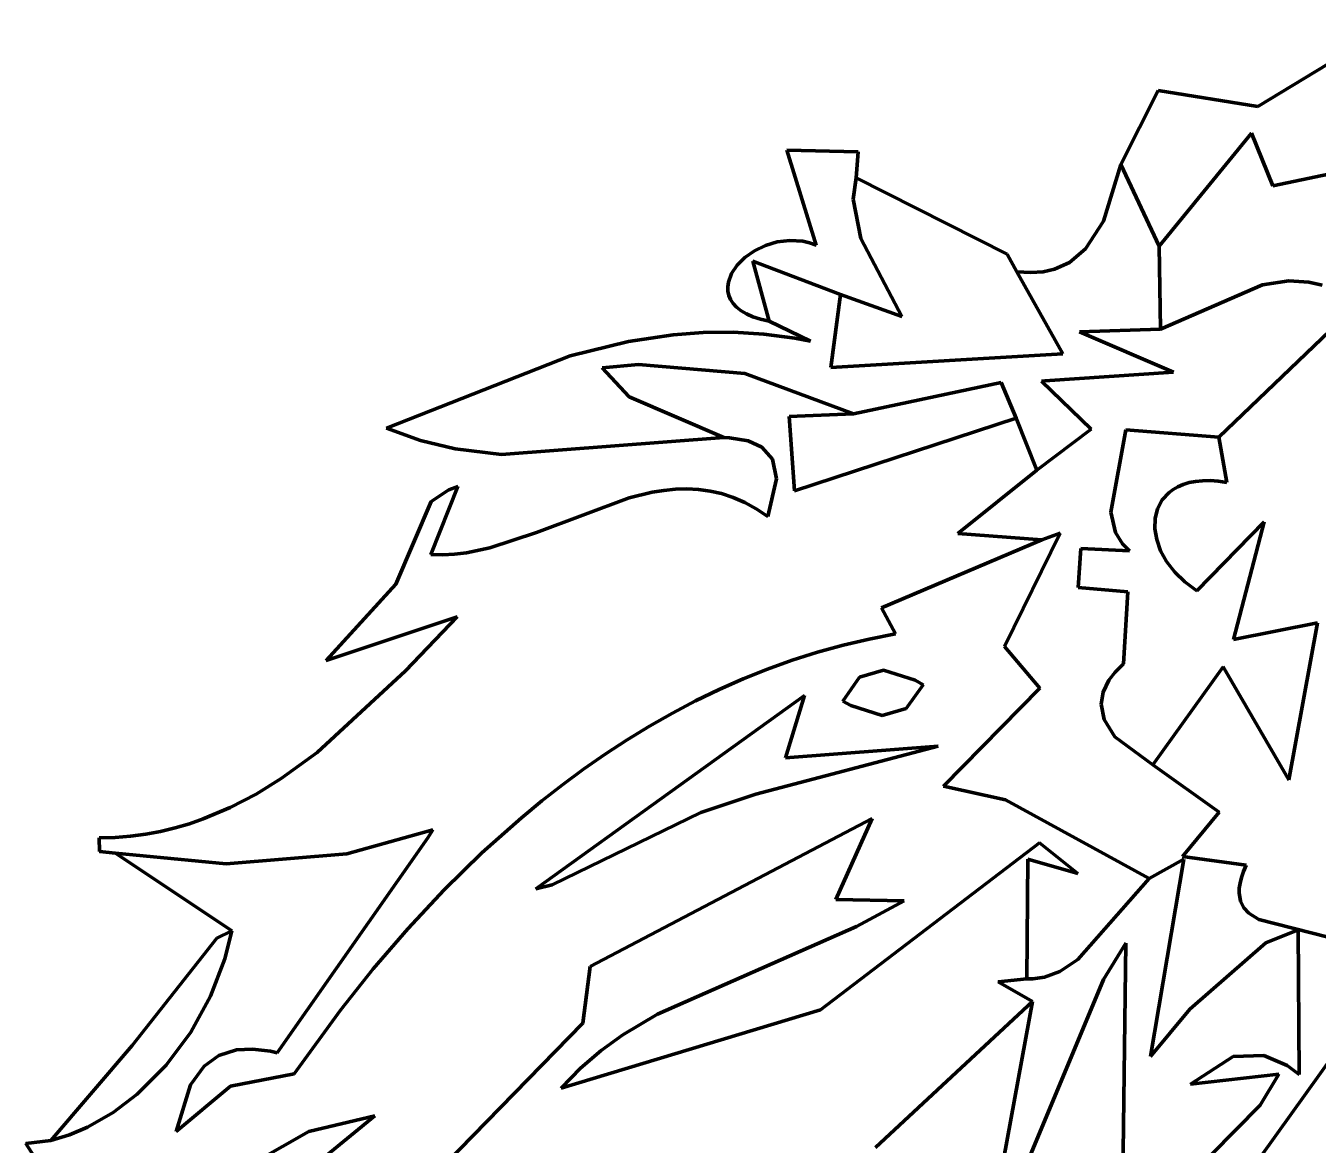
# Model space of a CAD drawing. Header units: millimetres. Extents: x 0 to 8.5, y 0 to 13.2.
# Drawn here: x 3.745 to 4.347, y 11.463 to 11.984 of the extents above; entities that cross this region are included whole.
import ezdxf

# ---------------------------------------------------------------- set-up
doc = ezdxf.new("R2010")
doc.units = ezdxf.units.MM
for name, color, linetype, lineweight in [('color#060606ff', 7, 'CONTINUOUS', 100), ('color#5c5c5cff', 7, 'CONTINUOUS', 100), ('color#aeaeaeff', 7, 'CONTINUOUS', 100), ('color#ffffffff', 7, 'CONTINUOUS', 100)]:
    doc.layers.add(name, color=color, linetype=linetype, lineweight=lineweight)

msp = doc.modelspace()

# ---------------------------------------------------------------- linework, layer by layer
at = {"layer": 'color#060606ff'}
for p, q in [((4.27262, 11.88139), (4.3157, 11.93397)), ((4.3157, 11.93397), (4.32551, 11.90948)), ((4.32551, 11.90948), (4.40818, 11.92695)), ((4.13017, 11.90336), (4.13154, 11.91321)), ((4.13154, 11.91321), (4.20181, 11.87769)), ((4.1337, 11.88496), (4.13017, 11.90336)), ((4.15278, 11.84871), (4.1337, 11.88496)), ((4.20181, 11.87769), (4.20644, 11.86952)), ((4.2732, 11.84281), (4.27262, 11.88139)), ((4.20644, 11.86952), (4.22773, 11.83132)), ((4.32077, 11.86344), (4.2732, 11.84281)), ((4.33303, 11.86528), (4.32077, 11.86344)), ((4.34229, 11.86473), (4.33303, 11.86528)), ((4.3485, 11.86325), (4.34229, 11.86473)), ((4.11985, 11.82497), (4.1242, 11.85899)), ((4.1242, 11.85899), (4.15278, 11.84871)), ((4.3004, 11.79253), (4.35204, 11.84207)), ((4.22773, 11.83132), (4.11985, 11.82497)), ((4.01337, 11.82476), (4.03016, 11.82632)), ((4.02595, 11.81124), (4.01337, 11.82476)), ((4.03016, 11.82632), (4.07968, 11.82215)), ((4.07968, 11.82215), (4.13038, 11.80336)), ((4.07003, 11.79239), (4.02595, 11.81124)), ((4.13038, 11.80336), (4.10044, 11.80214)), ((4.10044, 11.80214), (4.10287, 11.76758)), ((4.10287, 11.76758), (4.20601, 11.80141)), ((4.20601, 11.80141), (4.21574, 11.77723)), ((4.07258, 11.79227), (4.07003, 11.79239)), ((4.08124, 11.7908), (4.07258, 11.79227)), ((4.0876, 11.78785), (4.08124, 11.7908)), ((4.09255, 11.78228), (4.0876, 11.78785)), ((4.30415, 11.77149), (4.3004, 11.79253)), ((4.09451, 11.77319), (4.09255, 11.78228)), ((4.21574, 11.77723), (4.17887, 11.74775)), ((3.94613, 11.76958), (3.93357, 11.73792)), ((3.94194, 11.76805), (3.94613, 11.76958)), ((4.09048, 11.75561), (4.09451, 11.77319)), ((4.27919, 11.76821), (4.2814, 11.76947)), ((4.2814, 11.76947), (4.28387, 11.77053)), ((4.28387, 11.77053), (4.2866, 11.77136)), ((4.2866, 11.77136), (4.28959, 11.77194)), ((4.28959, 11.77194), (4.29284, 11.77226)), ((4.29284, 11.77226), (4.29634, 11.7723)), ((4.29634, 11.7723), (4.30012, 11.77205)), ((4.30012, 11.77205), (4.30415, 11.77149)), ((3.93363, 11.76262), (3.94194, 11.76805)), ((3.98281, 11.74812), (4.02592, 11.76429)), ((4.02592, 11.76429), (4.03666, 11.7669)), ((4.03666, 11.7669), (4.04203, 11.76777)), ((4.04203, 11.76777), (4.04739, 11.7683)), ((4.04739, 11.7683), (4.05277, 11.76845)), ((4.05277, 11.76845), (4.05814, 11.76819)), ((4.05814, 11.76819), (4.06352, 11.76746)), ((4.06352, 11.76746), (4.0689, 11.76624)), ((4.0689, 11.76624), (4.07428, 11.76449)), ((4.07428, 11.76449), (4.07968, 11.76216)), ((4.27194, 11.75923), (4.27408, 11.76328)), ((4.27408, 11.76328), (4.27723, 11.76674)), ((4.27723, 11.76674), (4.27919, 11.76821)), ((3.91723, 11.72409), (3.93363, 11.76262)), ((4.07968, 11.76216), (4.08507, 11.75921)), ((4.08507, 11.75921), (4.09048, 11.75561)), ((4.2708, 11.75472), (4.27194, 11.75923)), ((4.27066, 11.74987), (4.2708, 11.75472)), ((4.32155, 11.75316), (4.29022, 11.72097)), ((4.30728, 11.69838), (4.32155, 11.75316)), ((3.96105, 11.74097), (3.98281, 11.74812)), ((4.17887, 11.74775), (4.21809, 11.7448)), ((4.2715, 11.74482), (4.27066, 11.74987)), ((3.9501, 11.73873), (3.96105, 11.74097)), ((4.21809, 11.7448), (4.1434, 11.71306)), ((4.27333, 11.73969), (4.2715, 11.74482)), ((4.27612, 11.73461), (4.27333, 11.73969)), ((3.93357, 11.73792), (3.93909, 11.7378)), ((3.93909, 11.7378), (3.94461, 11.73808)), ((3.94461, 11.73808), (3.9501, 11.73873)), ((4.27987, 11.72971), (4.27612, 11.73461)), ((4.28457, 11.72512), (4.27987, 11.72971)), ((3.88474, 11.68865), (3.91723, 11.72409)), ((4.29022, 11.72097), (4.28457, 11.72512)), ((4.1434, 11.71306), (4.14983, 11.70096)), ((3.94574, 11.70892), (3.88474, 11.68865)), ((3.92171, 11.68374), (3.94574, 11.70892)), ((4.34637, 11.70613), (4.30728, 11.69838)), ((4.33305, 11.633), (4.34637, 11.70613)), ((4.13755, 11.69857), (4.12545, 11.69572)), ((4.14983, 11.70096), (4.13755, 11.69857)), ((4.11354, 11.69242), (4.10182, 11.68869)), ((4.12545, 11.69572), (4.11354, 11.69242)), ((4.10182, 11.68869), (4.09028, 11.68455)), ((4.26964, 11.64005), (4.30242, 11.68561)), ((4.30242, 11.68561), (4.33305, 11.633)), ((3.88061, 11.64579), (3.92171, 11.68374)), ((4.07892, 11.68), (4.06775, 11.67506)), ((4.09028, 11.68455), (4.07892, 11.68)), ((4.06775, 11.67506), (4.05677, 11.66975)), ((3.98248, 11.58233), (4.10756, 11.67226)), ((4.05677, 11.66975), (4.04598, 11.66407)), ((4.10756, 11.67226), (4.09873, 11.64331)), ((4.04598, 11.66407), (4.03537, 11.65805)), ((4.03537, 11.65805), (4.02495, 11.65169)), ((4.02495, 11.65169), (4.01472, 11.64501)), ((3.8639, 11.63361), (3.88061, 11.64579)), ((4.01472, 11.64501), (4.00467, 11.63803)), ((4.16971, 11.64869), (4.08488, 11.62639)), ((4.09873, 11.64331), (4.16971, 11.64869)), ((4.00467, 11.63803), (3.99482, 11.63076)), ((4.30062, 11.61798), (4.26964, 11.64005)), ((3.85227, 11.62642), (3.8639, 11.63361)), ((3.99482, 11.63076), (3.98515, 11.6232)), ((3.84018, 11.62013), (3.85227, 11.62642)), ((4.08488, 11.62639), (4.05931, 11.61777)), ((3.82761, 11.61485), (3.84018, 11.62013)), ((3.98515, 11.6232), (3.97568, 11.61539)), ((3.82112, 11.61262), (3.82761, 11.61485)), ((3.97568, 11.61539), (3.95729, 11.59902)), ((4.05931, 11.61777), (3.99004, 11.58419)), ((4.00774, 11.54609), (4.13908, 11.6151)), ((4.13908, 11.6151), (4.12207, 11.57728)), ((4.28357, 11.59738), (4.30062, 11.61798)), ((3.78654, 11.60624), (3.79376, 11.60683)), ((3.79376, 11.60683), (3.80083, 11.60778)), ((3.80083, 11.60778), (3.80774, 11.60907)), ((3.80774, 11.60907), (3.8145, 11.61069)), ((3.8145, 11.61069), (3.82112, 11.61262)), ((3.93451, 11.60974), (3.89447, 11.59855)), ((3.93209, 11.60612), (3.93451, 11.60974)), ((3.77915, 11.60601), (3.78654, 11.60624)), ((3.77926, 11.59969), (3.77915, 11.60601)), ((3.86194, 11.506), (3.93209, 11.60612)), ((4.1149, 11.52604), (4.217, 11.60375)), ((4.217, 11.60375), (4.23485, 11.58943)), ((3.78666, 11.59888), (3.77926, 11.59969)), ((3.83818, 11.59387), (3.78666, 11.59888)), ((3.89447, 11.59855), (3.83818, 11.59387)), ((3.95729, 11.59902), (3.93967, 11.58177)), ((4.21156, 11.59615), (4.21107, 11.54035)), ((4.23485, 11.58943), (4.21156, 11.59615)), ((4.31311, 11.59336), (4.28357, 11.59738)), ((4.31093, 11.58754), (4.31186, 11.59033)), ((4.31186, 11.59033), (4.31311, 11.59336)), ((3.99004, 11.58419), (3.98248, 11.58233)), ((4.30996, 11.58259), (4.3103, 11.58496)), ((4.3103, 11.58496), (4.31093, 11.58754)), ((3.93967, 11.58177), (3.92281, 11.56375)), ((4.12207, 11.57728), (4.15391, 11.57674)), ((4.15391, 11.57674), (4.13175, 11.56476)), ((4.30989, 11.58042), (4.30996, 11.58259)), ((4.3105, 11.57662), (4.30989, 11.58042)), ((4.31203, 11.57348), (4.3105, 11.57662)), ((4.31435, 11.57092), (4.31203, 11.57348)), ((4.31905, 11.56796), (4.31435, 11.57092)), ((4.13175, 11.56476), (4.03902, 11.52404)), ((4.35135, 11.55981), (4.31905, 11.56796)), ((3.79444, 11.50947), (3.83391, 11.55931)), ((3.83391, 11.55931), (3.84085, 11.56276)), ((3.84085, 11.56276), (3.83768, 11.54966)), ((3.92281, 11.56375), (3.90672, 11.54506)), ((4.24676, 11.54011), (4.25719, 11.55697)), ((4.25719, 11.55697), (4.2556, 11.43837)), ((3.83768, 11.54966), (3.83099, 11.53229)), ((3.90672, 11.54506), (3.8914, 11.52583)), ((4.00429, 11.51972), (4.00774, 11.54609)), ((4.21107, 11.54035), (4.19767, 11.53899)), ((4.19767, 11.53899), (4.21372, 11.52988)), ((4.21068, 11.45363), (4.24676, 11.54011)), ((3.83099, 11.53229), (3.82175, 11.51559)), ((4.21372, 11.52988), (4.14055, 11.46195)), ((3.8914, 11.52583), (3.86986, 11.49619)), ((3.99427, 11.4896), (4.1149, 11.52604)), ((4.03902, 11.52404), (4.02297, 11.51435)), ((3.90228, 11.41544), (4.00429, 11.51972)), ((4.29624, 11.42475), (4.36249, 11.51718)), ((3.82175, 11.51559), (3.81026, 11.50018)), ((4.02297, 11.51435), (4.01284, 11.507)), ((3.75662, 11.46524), (3.79444, 11.50947)), ((3.82805, 11.49985), (3.83476, 11.50468)), ((3.83476, 11.50468), (3.84307, 11.50733)), ((3.84307, 11.50733), (3.85045, 11.50774)), ((3.85045, 11.50774), (3.85888, 11.5067)), ((3.85888, 11.5067), (3.86194, 11.506)), ((4.01284, 11.507), (4.00324, 11.49879)), ((3.81026, 11.50018), (3.79682, 11.48667)), ((3.82169, 11.49113), (3.82805, 11.49985)), ((4.00324, 11.49879), (3.99427, 11.4896)), ((3.86986, 11.49619), (3.8402, 11.49049)), ((3.79682, 11.48667), (3.78563, 11.47815)), ((3.81503, 11.46934), (3.82169, 11.49113)), ((3.8402, 11.49049), (3.81503, 11.46934)), ((3.78563, 11.47815), (3.77364, 11.47131)), ((3.90742, 11.47666), (3.83145, 11.41457)), ((3.87666, 11.46936), (3.90742, 11.47666)), ((3.77364, 11.47131), (3.76526, 11.46781)), ((3.81588, 11.43478), (3.87666, 11.46936)), ((3.76526, 11.46781), (3.75662, 11.46524))]:
    msp.add_line(p, q, dxfattribs=at)
at = {"layer": 'color#5c5c5cff'}
for p, q in [((4.24675, 11.89307), (4.25474, 11.91939)), ((4.25474, 11.91939), (4.27262, 11.88139)), ((4.23841, 11.88016), (4.24675, 11.89307)), ((4.23084, 11.87387), (4.23841, 11.88016)), ((4.27262, 11.88139), (4.2732, 11.84281)), ((4.09107, 11.84652), (4.08339, 11.87442)), ((4.08339, 11.87442), (4.1242, 11.85899)), ((4.22393, 11.87073), (4.23084, 11.87387)), ((4.22773, 11.83132), (4.20644, 11.86952)), ((4.20644, 11.86952), (4.21285, 11.8691)), ((4.21285, 11.8691), (4.21867, 11.86953)), ((4.21867, 11.86953), (4.22393, 11.87073)), ((4.1242, 11.85899), (4.11985, 11.82497)), ((4.06026, 11.8412), (4.07435, 11.84135)), ((4.07435, 11.84135), (4.08859, 11.84052)), ((4.11023, 11.83722), (4.09107, 11.84652)), ((4.2732, 11.84281), (4.23553, 11.84161)), ((4.23553, 11.84161), (4.27932, 11.82283)), ((3.99848, 11.83036), (4.02563, 11.837)), ((4.02563, 11.837), (4.04631, 11.84014)), ((4.04631, 11.84014), (4.06026, 11.8412)), ((4.08859, 11.84052), (4.10298, 11.8386)), ((4.10298, 11.8386), (4.11023, 11.83722)), ((3.91282, 11.79665), (3.99848, 11.83036)), ((4.11985, 11.82497), (4.22773, 11.83132)), ((4.03016, 11.82632), (4.01337, 11.82476)), ((4.01337, 11.82476), (4.02595, 11.81124)), ((4.07968, 11.82215), (4.03016, 11.82632)), ((4.13038, 11.80336), (4.07968, 11.82215)), ((4.19902, 11.81798), (4.13038, 11.80336)), ((4.20601, 11.80141), (4.19902, 11.81798)), ((4.21947, 11.81877), (4.21783, 11.81865)), ((4.21783, 11.81865), (4.24103, 11.79625)), ((4.27932, 11.82283), (4.21947, 11.81877)), ((4.02595, 11.81124), (4.07003, 11.79239)), ((4.21574, 11.77723), (4.20601, 11.80141)), ((3.92879, 11.79099), (3.91282, 11.79665)), ((4.24103, 11.79625), (4.21574, 11.77723)), ((3.94487, 11.78715), (3.92879, 11.79099)), ((4.07003, 11.79239), (3.96644, 11.78444)), ((3.96644, 11.78444), (3.94487, 11.78715)), ((4.12532, 11.66972), (4.13309, 11.68083)), ((4.13309, 11.68083), (4.14433, 11.68404)), ((4.14433, 11.68404), (4.15902, 11.67936)), ((4.15902, 11.67936), (4.16276, 11.67725)), ((4.16276, 11.67725), (4.15488, 11.66621)), ((4.12902, 11.66763), (4.12532, 11.66972)), ((4.14363, 11.663), (4.12902, 11.66763)), ((4.15488, 11.66621), (4.14363, 11.663)), ((4.26806, 11.58716), (4.28418, 11.5961)), ((4.28418, 11.5961), (4.26865, 11.50425)), ((4.23475, 11.54942), (4.26806, 11.58716)), ((4.32233, 11.55715), (4.33735, 11.56323)), ((4.33735, 11.56323), (4.33783, 11.49592)), ((4.25719, 11.55697), (4.24676, 11.54011)), ((4.2556, 11.43837), (4.25719, 11.55697)), ((4.28685, 11.5263), (4.32233, 11.55715)), ((4.22638, 11.54379), (4.23475, 11.54942)), ((4.2139, 11.54041), (4.21921, 11.54119)), ((4.21921, 11.54119), (4.22638, 11.54379)), ((4.19767, 11.53899), (4.21107, 11.54035)), ((4.21372, 11.52988), (4.19767, 11.53899)), ((4.24676, 11.54011), (4.21068, 11.45363)), ((4.21107, 11.54035), (4.2139, 11.54041)), ((4.1951, 11.42858), (4.21372, 11.52988)), ((4.26865, 11.50425), (4.28685, 11.5263)), ((4.3213, 11.50478), (4.30716, 11.50429)), ((4.33225, 11.50007), (4.3213, 11.50478)), ((4.30716, 11.50429), (4.2872, 11.49139)), ((4.33783, 11.49592), (4.33225, 11.50007)), ((4.2872, 11.49139), (4.32836, 11.49612)), ((4.32836, 11.49612), (4.31971, 11.4817)), ((4.31971, 11.4817), (4.29681, 11.45856))]:
    msp.add_line(p, q, dxfattribs=at)
at = {"layer": 'color#aeaeaeff'}
for p, q in [((4.31855, 11.9464), (4.38031, 11.98395)), ((4.25474, 11.91939), (4.27217, 11.95386)), ((4.27217, 11.95386), (4.31855, 11.9464)), ((4.3157, 11.93397), (4.27262, 11.88139)), ((4.32551, 11.90948), (4.3157, 11.93397)), ((4.09932, 11.9261), (4.1325, 11.92535)), ((4.11288, 11.88196), (4.09932, 11.9261)), ((4.40818, 11.92695), (4.32551, 11.90948)), ((4.1325, 11.92535), (4.13154, 11.91321)), ((4.27262, 11.88139), (4.25474, 11.91939)), ((4.13154, 11.91321), (4.13017, 11.90336)), ((4.13017, 11.90336), (4.1337, 11.88496)), ((4.09485, 11.88342), (4.10074, 11.88411)), ((4.10074, 11.88411), (4.1068, 11.88368)), ((4.1068, 11.88368), (4.10985, 11.88299)), ((4.1337, 11.88496), (4.15278, 11.84871)), ((4.07981, 11.87618), (4.08422, 11.87929)), ((4.08422, 11.87929), (4.08929, 11.88175)), ((4.08929, 11.88175), (4.09485, 11.88342)), ((4.10985, 11.88299), (4.11288, 11.88196)), ((4.07357, 11.86867), (4.0762, 11.87258)), ((4.0762, 11.87258), (4.07981, 11.87618)), ((4.1242, 11.85899), (4.08339, 11.87442)), ((4.08339, 11.87442), (4.09107, 11.84652)), ((4.07206, 11.86459), (4.07357, 11.86867)), ((4.07178, 11.86254), (4.07206, 11.86459)), ((4.07184, 11.86052), (4.07178, 11.86254)), ((4.07226, 11.85853), (4.07184, 11.86052)), ((4.07307, 11.8566), (4.07226, 11.85853)), ((4.07427, 11.85476), (4.07307, 11.8566)), ((4.0759, 11.85302), (4.07427, 11.85476)), ((4.15278, 11.84871), (4.1242, 11.85899)), ((4.07797, 11.85139), (4.0759, 11.85302)), ((4.0805, 11.84991), (4.07797, 11.85139)), ((4.08352, 11.84859), (4.0805, 11.84991)), ((4.08703, 11.84746), (4.08352, 11.84859)), ((4.09107, 11.84652), (4.08703, 11.84746)), ((4.25019, 11.75757), (4.25708, 11.79591)), ((4.25708, 11.79591), (4.3004, 11.79253)), ((4.3004, 11.79253), (4.30415, 11.77149)), ((4.2814, 11.76947), (4.27919, 11.76821)), ((4.28387, 11.77053), (4.2814, 11.76947)), ((4.2866, 11.77136), (4.28387, 11.77053)), ((4.28959, 11.77194), (4.2866, 11.77136)), ((4.29284, 11.77226), (4.28959, 11.77194)), ((4.29634, 11.7723), (4.29284, 11.77226)), ((4.30012, 11.77205), (4.29634, 11.7723)), ((4.30415, 11.77149), (4.30012, 11.77205)), ((4.27408, 11.76328), (4.27194, 11.75923)), ((4.27723, 11.76674), (4.27408, 11.76328)), ((4.27919, 11.76821), (4.27723, 11.76674)), ((4.25235, 11.74813), (4.25019, 11.75757)), ((4.27194, 11.75923), (4.2708, 11.75472)), ((4.2708, 11.75472), (4.27066, 11.74987)), ((4.29022, 11.72097), (4.32155, 11.75316)), ((4.32155, 11.75316), (4.30728, 11.69838)), ((4.22661, 11.74787), (4.20061, 11.69505)), ((4.21809, 11.7448), (4.22661, 11.74787)), ((4.25565, 11.7429), (4.25235, 11.74813)), ((4.27066, 11.74987), (4.2715, 11.74482)), ((4.1434, 11.71306), (4.21809, 11.7448)), ((4.23486, 11.72252), (4.23615, 11.74077)), ((4.23615, 11.74077), (4.25889, 11.73964)), ((4.25889, 11.73964), (4.25565, 11.7429)), ((4.2715, 11.74482), (4.27333, 11.73969)), ((4.27333, 11.73969), (4.27612, 11.73461)), ((4.27612, 11.73461), (4.27987, 11.72971)), ((4.27987, 11.72971), (4.28457, 11.72512)), ((4.25798, 11.72048), (4.23486, 11.72252)), ((4.28457, 11.72512), (4.29022, 11.72097)), ((4.25601, 11.68696), (4.25798, 11.72048)), ((4.14983, 11.70096), (4.1434, 11.71306)), ((4.30728, 11.69838), (4.34637, 11.70613)), ((4.34637, 11.70613), (4.33305, 11.633)), ((4.12545, 11.69572), (4.13755, 11.69857)), ((4.13755, 11.69857), (4.14983, 11.70096)), ((4.10182, 11.68869), (4.11354, 11.69242)), ((4.11354, 11.69242), (4.12545, 11.69572)), ((4.20061, 11.69505), (4.21705, 11.67563)), ((4.09028, 11.68455), (4.10182, 11.68869)), ((4.25214, 11.68319), (4.25601, 11.68696)), ((4.30242, 11.68561), (4.26964, 11.64005)), ((4.33305, 11.633), (4.30242, 11.68561)), ((4.06775, 11.67506), (4.07892, 11.68)), ((4.07892, 11.68), (4.09028, 11.68455)), ((4.13309, 11.68083), (4.12532, 11.66972)), ((4.14433, 11.68404), (4.13309, 11.68083)), ((4.15902, 11.67936), (4.14433, 11.68404)), ((4.16276, 11.67725), (4.15902, 11.67936)), ((4.24653, 11.67379), (4.24922, 11.67942)), ((4.24922, 11.67942), (4.25214, 11.68319)), ((4.05677, 11.66975), (4.06775, 11.67506)), ((4.15488, 11.66621), (4.16276, 11.67725)), ((4.21705, 11.67563), (4.17228, 11.63013)), ((4.24565, 11.66826), (4.24653, 11.67379)), ((4.10756, 11.67226), (3.98248, 11.58233)), ((4.04598, 11.66407), (4.05677, 11.66975)), ((4.09873, 11.64331), (4.10756, 11.67226)), ((4.12532, 11.66972), (4.12902, 11.66763)), ((4.12902, 11.66763), (4.14363, 11.663)), ((4.24699, 11.66117), (4.24565, 11.66826)), ((4.03537, 11.65805), (4.04598, 11.66407)), ((4.14363, 11.663), (4.15488, 11.66621)), ((4.252, 11.65298), (4.24699, 11.66117)), ((4.02495, 11.65169), (4.03537, 11.65805)), ((4.01472, 11.64501), (4.02495, 11.65169)), ((4.26964, 11.64005), (4.252, 11.65298)), ((4.00467, 11.63803), (4.01472, 11.64501)), ((4.08488, 11.62639), (4.16971, 11.64869)), ((4.16971, 11.64869), (4.09873, 11.64331)), ((3.99482, 11.63076), (4.00467, 11.63803)), ((3.98515, 11.6232), (3.99482, 11.63076)), ((4.05931, 11.61777), (4.08488, 11.62639)), ((4.17228, 11.63013), (4.20104, 11.62374)), ((3.97568, 11.61539), (3.98515, 11.6232)), ((4.20104, 11.62374), (4.26806, 11.58716)), ((3.95729, 11.59902), (3.97568, 11.61539)), ((3.99004, 11.58419), (4.05931, 11.61777)), ((4.13908, 11.6151), (4.00774, 11.54609)), ((4.12207, 11.57728), (4.13908, 11.6151)), ((3.89447, 11.59855), (3.93451, 11.60974)), ((3.93451, 11.60974), (3.93209, 11.60612)), ((3.93209, 11.60612), (3.86194, 11.506)), ((4.217, 11.60375), (4.1149, 11.52604)), ((4.23485, 11.58943), (4.217, 11.60375)), ((3.84085, 11.56276), (3.78666, 11.59888)), ((3.78666, 11.59888), (3.83818, 11.59387)), ((3.83818, 11.59387), (3.89447, 11.59855)), ((3.93967, 11.58177), (3.95729, 11.59902)), ((4.21107, 11.54035), (4.21156, 11.59615)), ((4.21156, 11.59615), (4.23485, 11.58943)), ((3.98248, 11.58233), (3.99004, 11.58419)), ((4.26806, 11.58716), (4.23475, 11.54942)), ((3.92281, 11.56375), (3.93967, 11.58177)), ((4.15391, 11.57674), (4.12207, 11.57728)), ((4.13175, 11.56476), (4.15391, 11.57674)), ((4.03902, 11.52404), (4.13175, 11.56476)), ((3.83768, 11.54966), (3.84085, 11.56276)), ((3.90672, 11.54506), (3.92281, 11.56375)), ((3.83099, 11.53229), (3.83768, 11.54966)), ((4.23475, 11.54942), (4.22638, 11.54379)), ((3.8914, 11.52583), (3.90672, 11.54506)), ((4.00774, 11.54609), (4.00429, 11.51972)), ((4.21921, 11.54119), (4.2139, 11.54041)), ((4.22638, 11.54379), (4.21921, 11.54119)), ((4.2139, 11.54041), (4.21107, 11.54035)), ((3.82175, 11.51559), (3.83099, 11.53229)), ((3.86986, 11.49619), (3.8914, 11.52583)), ((4.1149, 11.52604), (3.99427, 11.4896)), ((4.02297, 11.51435), (4.03902, 11.52404)), ((4.00429, 11.51972), (3.90228, 11.41544)), ((3.81026, 11.50018), (3.82175, 11.51559)), ((4.01284, 11.507), (4.02297, 11.51435)), ((3.83476, 11.50468), (3.82805, 11.49985)), ((3.84307, 11.50733), (3.83476, 11.50468)), ((3.85045, 11.50774), (3.84307, 11.50733)), ((3.85888, 11.5067), (3.85045, 11.50774)), ((3.86194, 11.506), (3.85888, 11.5067)), ((4.00324, 11.49879), (4.01284, 11.507)), ((3.79682, 11.48667), (3.81026, 11.50018)), ((3.82805, 11.49985), (3.82169, 11.49113)), ((3.99427, 11.4896), (4.00324, 11.49879)), ((3.8402, 11.49049), (3.86986, 11.49619)), ((3.78563, 11.47815), (3.79682, 11.48667)), ((3.82169, 11.49113), (3.81503, 11.46934)), ((3.81503, 11.46934), (3.8402, 11.49049)), ((3.77364, 11.47131), (3.78563, 11.47815)), ((3.83145, 11.41457), (3.90742, 11.47666)), ((3.90742, 11.47666), (3.87666, 11.46936)), ((3.76526, 11.46781), (3.77364, 11.47131)), ((3.87666, 11.46936), (3.81588, 11.43478)), ((3.74498, 11.46376), (3.75662, 11.46524)), ((3.76596, 11.43112), (3.74498, 11.46376)), ((3.75662, 11.46524), (3.76526, 11.46781))]:
    msp.add_line(p, q, dxfattribs=at)
at = {"layer": 'color#ffffffff'}
for p, q in [((4.38031, 11.98395), (4.31855, 11.9464)), ((4.27217, 11.95386), (4.25474, 11.91939)), ((4.31855, 11.9464), (4.27217, 11.95386)), ((4.1325, 11.92535), (4.09932, 11.9261)), ((4.09932, 11.9261), (4.11288, 11.88196)), ((4.13154, 11.91321), (4.1325, 11.92535)), ((4.25474, 11.91939), (4.24675, 11.89307)), ((4.20181, 11.87769), (4.13154, 11.91321)), ((4.24675, 11.89307), (4.23841, 11.88016)), ((4.10074, 11.88411), (4.09485, 11.88342)), ((4.1068, 11.88368), (4.10074, 11.88411)), ((4.10985, 11.88299), (4.1068, 11.88368)), ((4.08422, 11.87929), (4.07981, 11.87618)), ((4.08929, 11.88175), (4.08422, 11.87929)), ((4.09485, 11.88342), (4.08929, 11.88175)), ((4.11288, 11.88196), (4.10985, 11.88299)), ((4.20644, 11.86952), (4.20181, 11.87769)), ((4.23841, 11.88016), (4.23084, 11.87387)), ((4.0762, 11.87258), (4.07357, 11.86867)), ((4.07981, 11.87618), (4.0762, 11.87258)), ((4.23084, 11.87387), (4.22393, 11.87073)), ((4.07357, 11.86867), (4.07206, 11.86459)), ((4.21285, 11.8691), (4.20644, 11.86952)), ((4.21867, 11.86953), (4.21285, 11.8691)), ((4.22393, 11.87073), (4.21867, 11.86953)), ((4.07206, 11.86459), (4.07178, 11.86254)), ((4.07178, 11.86254), (4.07184, 11.86052)), ((4.07184, 11.86052), (4.07226, 11.85853)), ((4.2732, 11.84281), (4.32077, 11.86344)), ((4.32077, 11.86344), (4.33303, 11.86528)), ((4.33303, 11.86528), (4.34229, 11.86473)), ((4.34229, 11.86473), (4.3485, 11.86325)), ((4.07226, 11.85853), (4.07307, 11.8566)), ((4.07307, 11.8566), (4.07427, 11.85476)), ((4.07427, 11.85476), (4.0759, 11.85302)), ((4.0759, 11.85302), (4.07797, 11.85139)), ((4.07797, 11.85139), (4.0805, 11.84991)), ((4.0805, 11.84991), (4.08352, 11.84859)), ((4.08352, 11.84859), (4.08703, 11.84746)), ((4.08703, 11.84746), (4.09107, 11.84652)), ((4.07435, 11.84135), (4.06026, 11.8412)), ((4.08859, 11.84052), (4.07435, 11.84135)), ((4.09107, 11.84652), (4.11023, 11.83722)), ((4.23553, 11.84161), (4.2732, 11.84281)), ((4.27932, 11.82283), (4.23553, 11.84161)), ((4.35204, 11.84207), (4.3004, 11.79253)), ((4.02563, 11.837), (3.99848, 11.83036)), ((4.04631, 11.84014), (4.02563, 11.837)), ((4.06026, 11.8412), (4.04631, 11.84014)), ((4.10298, 11.8386), (4.08859, 11.84052)), ((4.11023, 11.83722), (4.10298, 11.8386)), ((3.99848, 11.83036), (3.91282, 11.79665)), ((4.13038, 11.80336), (4.19902, 11.81798)), ((4.19902, 11.81798), (4.20601, 11.80141)), ((4.21783, 11.81865), (4.21947, 11.81877)), ((4.24103, 11.79625), (4.21783, 11.81865)), ((4.21947, 11.81877), (4.27932, 11.82283)), ((4.10044, 11.80214), (4.13038, 11.80336)), ((4.10287, 11.76758), (4.10044, 11.80214)), ((4.20601, 11.80141), (4.10287, 11.76758)), ((3.91282, 11.79665), (3.92879, 11.79099)), ((4.21574, 11.77723), (4.24103, 11.79625)), ((4.25708, 11.79591), (4.25019, 11.75757)), ((4.3004, 11.79253), (4.25708, 11.79591)), ((3.92879, 11.79099), (3.94487, 11.78715)), ((3.96644, 11.78444), (4.07003, 11.79239)), ((4.07003, 11.79239), (4.07258, 11.79227)), ((4.07258, 11.79227), (4.08124, 11.7908)), ((4.08124, 11.7908), (4.0876, 11.78785)), ((4.0876, 11.78785), (4.09255, 11.78228)), ((3.94487, 11.78715), (3.96644, 11.78444)), ((4.09255, 11.78228), (4.09451, 11.77319)), ((4.17887, 11.74775), (4.21574, 11.77723)), ((3.93357, 11.73792), (3.94613, 11.76958)), ((3.94613, 11.76958), (3.94194, 11.76805)), ((4.09451, 11.77319), (4.09048, 11.75561)), ((3.94194, 11.76805), (3.93363, 11.76262)), ((4.02592, 11.76429), (3.98281, 11.74812)), ((4.03666, 11.7669), (4.02592, 11.76429)), ((4.04203, 11.76777), (4.03666, 11.7669)), ((4.04739, 11.7683), (4.04203, 11.76777)), ((4.05277, 11.76845), (4.04739, 11.7683)), ((4.05814, 11.76819), (4.05277, 11.76845)), ((4.06352, 11.76746), (4.05814, 11.76819)), ((4.0689, 11.76624), (4.06352, 11.76746)), ((4.07428, 11.76449), (4.0689, 11.76624)), ((4.07968, 11.76216), (4.07428, 11.76449)), ((3.93363, 11.76262), (3.91723, 11.72409)), ((4.08507, 11.75921), (4.07968, 11.76216)), ((4.09048, 11.75561), (4.08507, 11.75921)), ((4.25019, 11.75757), (4.25235, 11.74813)), ((3.98281, 11.74812), (3.96105, 11.74097)), ((4.21809, 11.7448), (4.17887, 11.74775)), ((4.20061, 11.69505), (4.22661, 11.74787)), ((4.22661, 11.74787), (4.21809, 11.7448)), ((4.25235, 11.74813), (4.25565, 11.7429)), ((3.96105, 11.74097), (3.9501, 11.73873)), ((4.23615, 11.74077), (4.23486, 11.72252)), ((4.25889, 11.73964), (4.23615, 11.74077)), ((4.25565, 11.7429), (4.25889, 11.73964)), ((3.93909, 11.7378), (3.93357, 11.73792)), ((3.94461, 11.73808), (3.93909, 11.7378)), ((3.9501, 11.73873), (3.94461, 11.73808)), ((3.91723, 11.72409), (3.88474, 11.68865)), ((4.23486, 11.72252), (4.25798, 11.72048)), ((4.25798, 11.72048), (4.25601, 11.68696)), ((3.88474, 11.68865), (3.94574, 11.70892)), ((3.94574, 11.70892), (3.92171, 11.68374)), ((4.21705, 11.67563), (4.20061, 11.69505)), ((4.25601, 11.68696), (4.25214, 11.68319)), ((3.92171, 11.68374), (3.88061, 11.64579)), ((4.24922, 11.67942), (4.24653, 11.67379)), ((4.25214, 11.68319), (4.24922, 11.67942)), ((4.17228, 11.63013), (4.21705, 11.67563)), ((4.24653, 11.67379), (4.24565, 11.66826)), ((4.24565, 11.66826), (4.24699, 11.66117)), ((4.24699, 11.66117), (4.252, 11.65298)), ((4.252, 11.65298), (4.26964, 11.64005)), ((3.88061, 11.64579), (3.8639, 11.63361)), ((4.26964, 11.64005), (4.30062, 11.61798)), ((3.8639, 11.63361), (3.85227, 11.62642)), ((3.85227, 11.62642), (3.84018, 11.62013)), ((4.20104, 11.62374), (4.17228, 11.63013)), ((3.84018, 11.62013), (3.82761, 11.61485)), ((4.26806, 11.58716), (4.20104, 11.62374)), ((3.82761, 11.61485), (3.82112, 11.61262)), ((4.30062, 11.61798), (4.28357, 11.59738)), ((3.79376, 11.60683), (3.78654, 11.60624)), ((3.80083, 11.60778), (3.79376, 11.60683)), ((3.80774, 11.60907), (3.80083, 11.60778)), ((3.8145, 11.61069), (3.80774, 11.60907)), ((3.82112, 11.61262), (3.8145, 11.61069)), ((3.78654, 11.60624), (3.77915, 11.60601)), ((3.77915, 11.60601), (3.77926, 11.59969)), ((3.77926, 11.59969), (3.78666, 11.59888)), ((3.78666, 11.59888), (3.84085, 11.56276)), ((4.28418, 11.5961), (4.26806, 11.58716)), ((4.26865, 11.50425), (4.28418, 11.5961)), ((4.28357, 11.59738), (4.31311, 11.59336)), ((4.31186, 11.59033), (4.31093, 11.58754)), ((4.31311, 11.59336), (4.31186, 11.59033)), ((4.3103, 11.58496), (4.30996, 11.58259)), ((4.31093, 11.58754), (4.3103, 11.58496)), ((4.30996, 11.58259), (4.30989, 11.58042)), ((4.30989, 11.58042), (4.3105, 11.57662)), ((4.3105, 11.57662), (4.31203, 11.57348)), ((4.31203, 11.57348), (4.31435, 11.57092)), ((4.31435, 11.57092), (4.31905, 11.56796)), ((4.31905, 11.56796), (4.35135, 11.55981)), ((3.83391, 11.55931), (3.79444, 11.50947)), ((3.84085, 11.56276), (3.83391, 11.55931)), ((4.33735, 11.56323), (4.32233, 11.55715)), ((4.33783, 11.49592), (4.33735, 11.56323)), ((4.32233, 11.55715), (4.28685, 11.5263)), ((4.14055, 11.46195), (4.21372, 11.52988)), ((4.21372, 11.52988), (4.1951, 11.42858)), ((4.28685, 11.5263), (4.26865, 11.50425)), ((4.36249, 11.51718), (4.29624, 11.42475)), ((3.79444, 11.50947), (3.75662, 11.46524)), ((4.30716, 11.50429), (4.3213, 11.50478)), ((4.3213, 11.50478), (4.33225, 11.50007)), ((4.2872, 11.49139), (4.30716, 11.50429)), ((4.33225, 11.50007), (4.33783, 11.49592)), ((4.32836, 11.49612), (4.2872, 11.49139)), ((4.31971, 11.4817), (4.32836, 11.49612)), ((4.29681, 11.45856), (4.31971, 11.4817)), ((3.75662, 11.46524), (3.74498, 11.46376)), ((3.74498, 11.46376), (3.76596, 11.43112))]:
    msp.add_line(p, q, dxfattribs=at)

doc.saveas('drawing.dxf')
